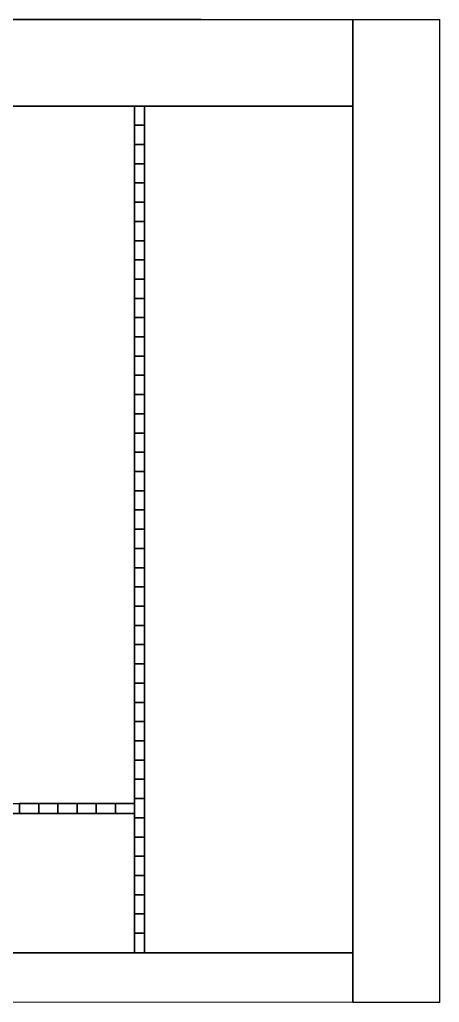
# Model space of a CAD drawing. Extents: x -240 to 260, y -495 to 0.
# Drawn here: x 48.6 to 260, y -495 to 0 of the extents above; entities that cross this region are included whole.
import ezdxf

# ---------------------------------------------------------------- set-up
doc = ezdxf.new("R2010")
doc.units = 0
doc.layers.add('BRANCO', color=7, linetype='CONTINUOUS')

msp = doc.modelspace()

# ---------------------------------------------------------------- linework, layer by layer
at = {"layer": 'BRANCO'}
for p, q in [((140, 0), (-140, 0)), ((-140, 0), (140, 0)), ((216.5, -495), (216.5, 0)), ((216.5, 0), (260, 0)), ((260, 0), (260, -495)), ((-86.5, -394.89, -73.99), (106.5, -394.89, -73.99)), ((-86.5, -399.89, -73.99), (106.5, -399.89, -73.99)), ((260, -495), (216.5, -495))]:
    msp.add_line(p, q, dxfattribs=at)
for points in [[(-196.5, -43.5), (-196.5, 0), (216.5, 0), (216.5, -43.5)], [(216.5, -495), (216.5, 0), (260, 0), (260, -495)], [(260, -495), (216.5, -495), (216.5, 0), (260, 0)], [(-196.5, -43.5), (-196.5, -43.5, -74), (216.5, -43.5, -74), (216.5, -43.5)], [(-196.5, -43.5, -74), (-196.5, -470, -74), (216.5, -470, -74), (216.5, -43.5, -74)], [(106.5, -43.5, -24), (106.5, -53.19, -21.84), (106.5, -53.19, -74), (106.5, -43.5, -74)], [(111.5, -43.5, -24), (106.5, -43.5, -24), (106.5, -43.5, -74), (111.5, -43.5, -74)], [(111.5, -43.5, -24), (106.5, -43.5, -24), (106.5, -53.19, -21.84), (111.5, -53.19, -21.84)], [(106.5, -470, -74), (111.5, -470, -74), (111.5, -43.5, -74), (106.5, -43.5, -74)], [(111.5, -43.5, -24), (111.5, -53.19, -21.84), (111.5, -53.19, -74), (111.5, -43.5, -74)], [(216.5, -470), (216.5, -470, -74), (216.5, -43.5, -74), (216.5, -43.5)], [(106.5, -53.19, -21.84), (106.5, -62.88, -19.79), (106.5, -62.88, -74), (106.5, -53.19, -74)], [(111.5, -53.19, -21.84), (106.5, -53.19, -21.84), (106.5, -62.88, -19.79), (111.5, -62.88, -19.79)], [(111.5, -53.19, -21.84), (111.5, -62.88, -19.79), (111.5, -62.88, -74), (111.5, -53.19, -74)], [(106.5, -62.88, -19.79), (106.5, -72.57, -17.84), (106.5, -72.57, -74), (106.5, -62.88, -74)], [(111.5, -62.88, -19.79), (106.5, -62.88, -19.79), (106.5, -72.57, -17.84), (111.5, -72.57, -17.84)], [(111.5, -62.88, -19.79), (111.5, -72.57, -17.84), (111.5, -72.57, -74), (111.5, -62.88, -74)], [(106.5, -72.57, -17.84), (106.5, -82.26, -16), (106.5, -82.26, -74), (106.5, -72.57, -74)], [(111.5, -72.57, -17.84), (106.5, -72.57, -17.84), (106.5, -82.26, -16), (111.5, -82.26, -16)], [(111.5, -72.57, -17.84), (111.5, -82.26, -16), (111.5, -82.26, -74), (111.5, -72.57, -74)], [(106.5, -82.26, -16), (106.5, -91.95, -14.26), (106.5, -91.95, -74), (106.5, -82.26, -74)], [(111.5, -82.26, -16), (106.5, -82.26, -16), (106.5, -91.95, -14.26), (111.5, -91.95, -14.26)], [(111.5, -82.26, -16), (111.5, -91.95, -14.26), (111.5, -91.95, -74), (111.5, -82.26, -74)], [(106.5, -91.95, -14.26), (106.5, -101.64, -12.62), (106.5, -101.64, -74), (106.5, -91.95, -74)], [(111.5, -91.95, -14.26), (106.5, -91.95, -14.26), (106.5, -101.64, -12.62), (111.5, -101.64, -12.62)], [(111.5, -91.95, -14.26), (111.5, -101.64, -12.62), (111.5, -101.64, -74), (111.5, -91.95, -74)], [(106.5, -101.64, -12.62), (106.5, -111.33, -11.08), (106.5, -111.33, -74), (106.5, -101.64, -74)], [(111.5, -101.64, -12.62), (106.5, -101.64, -12.62), (106.5, -111.33, -11.08), (111.5, -111.33, -11.08)], [(111.5, -101.64, -12.62), (111.5, -111.33, -11.08), (111.5, -111.33, -74), (111.5, -101.64, -74)], [(106.5, -111.33, -11.08), (106.5, -121.02, -9.65), (106.5, -121.02, -74), (106.5, -111.33, -74)], [(111.5, -111.33, -11.08), (106.5, -111.33, -11.08), (106.5, -121.02, -9.65), (111.5, -121.02, -9.65)], [(111.5, -111.33, -11.08), (111.5, -121.02, -9.65), (111.5, -121.02, -74), (111.5, -111.33, -74)], [(106.5, -121.02, -9.65), (106.5, -130.71, -8.31), (106.5, -130.71, -74), (106.5, -121.02, -74)], [(111.5, -121.02, -9.65), (106.5, -121.02, -9.65), (106.5, -130.71, -8.31), (111.5, -130.71, -8.31)], [(111.5, -121.02, -9.65), (111.5, -130.71, -8.31), (111.5, -130.71, -74), (111.5, -121.02, -74)], [(106.5, -130.71, -8.21), (106.5, -140.4, -7.08), (106.5, -140.4, -74), (106.5, -130.71, -74)], [(111.5, -130.71, -8.21), (106.5, -130.71, -8.21), (106.5, -140.4, -7.08), (111.5, -140.4, -7.08)], [(111.5, -130.71, -8.21), (111.5, -140.4, -7.08), (111.5, -140.4, -74), (111.5, -130.71, -74)], [(106.5, -140.4, -7.08), (106.5, -150.09, -5.94), (106.5, -150.09, -74), (106.5, -140.4, -74)], [(111.5, -140.4, -7.08), (106.5, -140.4, -7.08), (106.5, -150.09, -5.94), (111.5, -150.09, -5.94)], [(111.5, -140.4, -7.08), (111.5, -150.09, -5.94), (111.5, -150.09, -74), (111.5, -140.4, -74)], [(106.5, -150.09, -5.94), (106.5, -159.78, -4.91), (106.5, -159.78, -74), (106.5, -150.09, -74)], [(111.5, -150.09, -5.94), (106.5, -150.09, -5.94), (106.5, -159.78, -4.91), (111.5, -159.78, -4.91)], [(111.5, -150.09, -5.94), (111.5, -159.78, -4.91), (111.5, -159.78, -74), (111.5, -150.09, -74)], [(106.5, -159.78, -4.91), (106.5, -169.47, -3.98), (106.5, -169.47, -74), (106.5, -159.78, -74)], [(111.5, -159.78, -4.91), (106.5, -159.78, -4.91), (106.5, -169.47, -3.98), (111.5, -169.47, -3.98)], [(111.5, -159.78, -4.91), (111.5, -169.47, -3.98), (111.5, -169.47, -74), (111.5, -159.78, -74)], [(106.5, -169.47, -3.98), (106.5, -179.16, -3.14), (106.5, -179.16, -74), (106.5, -169.47, -74)], [(111.5, -169.47, -3.98), (106.5, -169.47, -3.98), (106.5, -179.16, -3.14), (111.5, -179.16, -3.14)], [(111.5, -169.47, -3.98), (111.5, -179.16, -3.14), (111.5, -179.16, -74), (111.5, -169.47, -74)], [(106.5, -179.16, -3.14), (106.5, -188.85, -2.4), (106.5, -188.85, -74), (106.5, -179.16, -74)], [(111.5, -179.16, -3.14), (106.5, -179.16, -3.14), (106.5, -188.85, -2.4), (111.5, -188.85, -2.4)], [(111.5, -179.16, -3.14), (111.5, -188.85, -2.4), (111.5, -188.85, -74), (111.5, -179.16, -74)], [(106.5, -188.85, -2.4), (106.5, -198.54, -1.76), (106.5, -198.54, -74), (106.5, -188.85, -74)], [(111.5, -188.85, -2.4), (106.5, -188.85, -2.4), (106.5, -198.54, -1.76), (111.5, -198.54, -1.76)], [(111.5, -188.85, -2.4), (111.5, -198.54, -1.76), (111.5, -198.54, -74), (111.5, -188.85, -74)], [(106.5, -198.54, -1.76), (106.5, -208.23, -1.22), (106.5, -208.23, -74), (106.5, -198.54, -74)], [(111.5, -198.54, -1.76), (106.5, -198.54, -1.76), (106.5, -208.23, -1.22), (111.5, -208.23, -1.22)], [(111.5, -198.54, -1.76), (111.5, -208.23, -1.22), (111.5, -208.23, -74), (111.5, -198.54, -74)], [(106.5, -208.23, -1.22), (106.5, -217.92, -0.78), (106.5, -217.92, -74), (106.5, -208.23, -74)], [(111.5, -208.23, -1.22), (106.5, -208.23, -1.22), (106.5, -217.92, -0.78), (111.5, -217.92, -0.78)], [(111.5, -208.23, -1.22), (111.5, -217.92, -0.78), (111.5, -217.92, -74), (111.5, -208.23, -74)], [(106.5, -217.92, -0.78), (106.5, -227.61, -0.34), (106.5, -227.61, -74), (106.5, -217.92, -74)], [(111.5, -217.92, -0.78), (106.5, -217.92, -0.78), (106.5, -227.61, -0.34), (111.5, -227.61, -0.34)], [(111.5, -217.92, -0.78), (111.5, -227.61, -0.34), (111.5, -227.61, -74), (111.5, -217.92, -74)], [(106.5, -227.61, -0.34), (106.5, -237.3, -0.19), (106.5, -237.3, -74), (106.5, -227.61, -74)], [(111.5, -227.61, -0.34), (106.5, -227.61, -0.34), (106.5, -237.3, -0.19), (111.5, -237.3, -0.19)], [(111.5, -227.61, -0.34), (111.5, -237.3, -0.19), (111.5, -237.3, -74), (111.5, -227.61, -74)], [(106.5, -237.3, -0.19), (106.5, -246.99, -0.05), (106.5, -246.99, -74), (106.5, -237.3, -74)], [(111.5, -237.3, -0.19), (106.5, -237.3, -0.19), (106.5, -246.99, -0.05), (111.5, -246.99, -0.05)], [(111.5, -237.3, -0.19), (111.5, -246.99, -0.05), (111.5, -246.99, -74), (111.5, -237.3, -74)], [(106.5, -246.99, -0.05), (106.5, -256.68, -0.05), (106.5, -256.68, -74), (106.5, -246.99, -74)], [(111.5, -246.99, -0.05), (106.5, -246.99, -0.05), (106.5, -256.68, -0.05), (111.5, -256.68, 0)], [(111.5, -246.99, -0.05), (111.5, -256.68, -0.05), (111.5, -256.68, -74), (111.5, -246.99, -74)], [(106.5, -256.68, 0), (106.5, -266.37, -0.05), (106.5, -266.37, -74), (106.5, -256.68, -74)], [(111.5, -256.68, 0), (106.5, -256.68, -0.05), (106.5, -266.37, -0.05), (111.5, -266.37, -0.05)], [(111.5, -256.68, 0), (111.5, -266.37, -0.05), (111.5, -266.37, -74), (111.5, -256.68, -74)], [(106.5, -266.37, -0.05), (106.5, -276.06, -0.19), (106.5, -276.06, -74), (106.5, -266.37, -74)], [(111.5, -266.37, -0.05), (106.5, -266.37, -0.05), (106.5, -276.06, -0.19), (111.5, -276.06, -0.19)], [(111.5, -266.37, -0.05), (111.5, -276.06, -0.19), (111.5, -276.06, -74), (111.5, -266.37, -74)], [(106.5, -276.06, -0.19), (106.5, -285.75, -0.44), (106.5, -285.75, -74), (106.5, -276.06, -74)], [(111.5, -276.06, -0.19), (106.5, -276.06, -0.19), (106.5, -285.75, -0.44), (111.5, -285.75, -0.44)], [(111.5, -276.06, -0.19), (111.5, -285.75, -0.44), (111.5, -285.75, -74), (111.5, -276.06, -74)], [(106.5, -285.75, -0.44), (106.5, -295.44, -0.78), (106.5, -295.44, -74), (106.5, -285.75, -74)], [(111.5, -285.75, -0.44), (106.5, -285.75, -0.44), (106.5, -295.44, -0.78), (111.5, -295.44, -0.78)], [(111.5, -285.75, -0.44), (111.5, -295.44, -0.78), (111.5, -295.44, -74), (111.5, -285.75, -74)], [(106.5, -295.44, -0.78), (106.5, -305.13, -1.22), (106.5, -305.13, -74), (106.5, -295.44, -74)], [(111.5, -295.44, -0.78), (106.5, -295.44, -0.78), (106.5, -305.13, -1.22), (111.5, -305.13, -1.22)], [(111.5, -295.44, -0.78), (111.5, -305.13, -1.22), (111.5, -305.13, -74), (111.5, -295.44, -74)], [(106.5, -305.13, -1.22), (106.5, -314.82, -1.76), (106.5, -314.82, -74), (106.5, -305.13, -74)], [(111.5, -305.13, -1.22), (106.5, -305.13, -1.22), (106.5, -314.82, -1.76), (111.5, -314.82, -1.76)], [(111.5, -305.13, -1.22), (111.5, -314.82, -1.76), (111.5, -314.82, -74), (111.5, -305.13, -74)], [(106.5, -314.82, -1.76), (106.5, -324.51, -2.39), (106.5, -324.51, -74), (106.5, -314.82, -74)], [(111.5, -314.82, -1.76), (106.5, -314.82, -1.76), (106.5, -324.51, -2.39), (111.5, -324.51, -2.39)], [(111.5, -314.82, -1.76), (111.5, -324.51, -2.39), (111.5, -324.51, -74), (111.5, -314.82, -74)], [(106.5, -324.51, -2.39), (106.5, -334.2, -3.13), (106.5, -334.2, -74), (106.5, -324.51, -74)], [(111.5, -324.51, -2.39), (106.5, -324.51, -2.39), (106.5, -334.2, -3.13), (111.5, -334.2, -3.13)], [(111.5, -324.51, -2.39), (111.5, -334.2, -3.13), (111.5, -334.2, -74), (111.5, -324.51, -74)], [(106.5, -334.2, -3.13), (106.5, -343.89, -3.96), (106.5, -343.89, -74), (106.5, -334.2, -74)], [(111.5, -334.2, -3.13), (106.5, -334.2, -3.13), (106.5, -343.89, -3.96), (111.5, -343.89, -3.96)], [(111.5, -334.2, -3.13), (111.5, -343.89, -3.96), (111.5, -343.89, -74), (111.5, -334.2, -74)], [(106.5, -343.89, -3.96), (106.5, -353.58, -4.9), (106.5, -353.58, -74), (106.5, -343.89, -74)], [(111.5, -343.89, -3.96), (106.5, -343.89, -3.96), (106.5, -353.58, -4.9), (111.5, -353.58, -4.9)], [(111.5, -343.89, -3.96), (111.5, -353.58, -4.9), (111.5, -353.58, -74), (111.5, -343.89, -74)], [(106.5, -353.58, -4.9), (106.5, -363.27, -5.93), (106.5, -363.27, -74), (106.5, -353.58, -74)], [(111.5, -353.58, -4.9), (106.5, -353.58, -4.9), (106.5, -363.27, -5.93), (111.5, -363.27, -5.93)], [(111.5, -353.58, -4.9), (111.5, -363.27, -5.93), (111.5, -363.27, -74), (111.5, -353.58, -74)], [(106.5, -363.27, -5.93), (106.5, -372.96, -7.06), (106.5, -372.96, -74), (106.5, -363.27, -74)], [(111.5, -363.27, -5.93), (106.5, -363.27, -5.93), (106.5, -372.96, -7.06), (111.5, -372.96, -7.06)], [(111.5, -363.27, -5.93), (111.5, -372.96, -7.06), (111.5, -372.96, -74), (111.5, -363.27, -74)], [(106.5, -372.96, -7.06), (106.5, -382.65, -8.29), (106.5, -382.65, -74), (106.5, -372.96, -74)], [(111.5, -372.96, -7.06), (106.5, -372.96, -7.06), (106.5, -382.65, -8.29), (111.5, -382.65, -8.29)], [(111.5, -372.96, -7.06), (111.5, -382.65, -8.29), (111.5, -382.65, -74), (111.5, -372.96, -74)], [(106.5, -382.65, -8.29), (106.5, -392.34, -9.63), (106.5, -392.34, -74), (106.5, -382.65, -74)], [(111.5, -382.65, -8.29), (106.5, -382.65, -8.29), (106.5, -392.34, -9.63), (111.5, -392.34, -9.63)], [(111.5, -382.65, -8.29), (111.5, -392.34, -9.63), (111.5, -392.34, -74), (111.5, -382.65, -74)], [(48.6, -399.89, -3.47), (38.95, -399.89, -1.87), (38.95, -394.89, -1.87), (48.6, -394.89, -3.47)], [(58.25, -399.89, -5.55), (48.6, -399.89, -3.47), (48.6, -394.89, -3.47), (58.25, -394.89, -5.55)], [(58.25, -394.89, -5.55), (48.6, -394.89, -3.47), (48.6, -394.89, -73.99), (58.25, -394.89, -73.99)], [(67.9, -399.89, -8.13), (58.25, -399.89, -5.55), (58.25, -394.89, -5.55), (67.9, -394.89, -8.13)], [(67.9, -394.89, -8.13), (58.25, -394.89, -5.55), (58.25, -394.89, -73.99), (67.9, -394.89, -73.99)], [(77.55, -399.89, -11.21), (67.9, -399.89, -8.13), (67.9, -394.89, -8.13), (77.55, -394.89, -11.21)], [(77.55, -394.89, -11.21), (67.9, -394.89, -8.13), (67.9, -394.89, -73.99), (77.55, -394.89, -73.99)], [(87.2, -399.89, -14.83), (77.55, -399.89, -11.21), (77.55, -394.89, -11.21), (87.2, -394.89, -14.83)], [(87.2, -394.89, -14.83), (77.55, -394.89, -11.21), (77.55, -394.89, -73.99), (87.2, -394.89, -73.99)], [(96.85, -399.89, -19.03), (87.2, -399.89, -14.83), (87.2, -394.89, -14.83), (96.85, -394.89, -19.03)], [(96.85, -394.89, -19.03), (87.2, -394.89, -14.83), (87.2, -394.89, -73.99), (96.85, -394.89, -73.99)], [(106.5, -399.89, -23.82), (96.85, -399.89, -19.03), (96.85, -394.89, -19.03), (106.5, -394.89, -23.82)], [(106.5, -394.89, -23.82), (96.85, -394.89, -19.03), (96.85, -394.89, -73.99), (106.5, -394.89, -73.99)], [(106.5, -392.34, -9.63), (106.5, -402.03, -11.06), (106.48, -402.03, -74), (106.5, -392.34, -74)], [(111.5, -392.34, -9.63), (106.5, -392.34, -9.63), (106.5, -402.03, -11.06), (111.5, -402.03, -11.06)], [(106.5, -394.89, -23.82), (106.5, -394.89, -73.99), (106.5, -399.89, -73.99), (106.5, -399.89, -23.82)], [(111.5, -392.34, -9.63), (111.5, -402.03, -11.06), (111.48, -402.03, -74), (111.5, -392.34, -74)], [(58.25, -399.89, -5.55), (48.6, -399.89, -3.47), (48.6, -399.89, -73.99), (58.25, -399.89, -73.99)], [(67.9, -399.89, -8.13), (58.25, -399.89, -5.55), (58.25, -399.89, -73.99), (67.9, -399.89, -73.99)], [(77.55, -399.89, -11.21), (67.9, -399.89, -8.13), (67.9, -399.89, -73.99), (77.55, -399.89, -73.99)], [(87.2, -399.89, -14.83), (77.55, -399.89, -11.21), (77.55, -399.89, -73.99), (87.2, -399.89, -73.99)], [(96.85, -399.89, -19.03), (87.2, -399.89, -14.83), (87.2, -399.89, -73.99), (96.85, -399.89, -73.99)], [(106.5, -399.89, -23.82), (96.85, -399.89, -19.03), (96.85, -399.89, -73.99), (106.5, -399.89, -73.99)], [(106.5, -402.03, -11.06), (106.5, -411.72, -12.6), (106.5, -411.72, -74), (106.5, -402.03, -74)], [(111.5, -402.03, -11.06), (106.5, -402.03, -11.06), (106.5, -411.72, -12.6), (111.5, -411.72, -12.6)], [(111.5, -402.03, -11.06), (111.5, -411.72, -12.6), (111.5, -411.72, -74), (111.5, -402.03, -74)], [(106.5, -411.72, -12.6), (106.5, -421.41, -14.23), (106.5, -421.41, -74), (106.5, -411.72, -74)], [(111.5, -411.72, -12.6), (106.5, -411.72, -12.6), (106.5, -421.41, -14.23), (111.5, -421.41, -14.23)], [(111.5, -411.72, -12.6), (111.5, -421.41, -14.23), (111.5, -421.41, -74), (111.5, -411.72, -74)], [(106.5, -421.41, -14.23), (106.5, -431.1, -15.97), (106.5, -431.1, -74), (106.5, -421.41, -74)], [(111.5, -421.41, -14.23), (106.5, -421.41, -14.23), (106.5, -431.1, -15.97), (111.5, -431.1, -15.97)], [(111.5, -421.41, -14.23), (111.5, -431.1, -15.97), (111.5, -431.1, -74), (111.5, -421.41, -74)], [(106.5, -431.1, -15.97), (106.5, -440.79, -17.81), (106.5, -440.79, -74), (106.5, -431.1, -74)], [(111.5, -431.1, -15.97), (106.5, -431.1, -15.97), (106.5, -440.79, -17.81), (111.5, -440.79, -17.81)], [(111.5, -431.1, -15.97), (111.5, -440.79, -17.81), (111.5, -440.79, -74), (111.5, -431.1, -74)], [(106.5, -440.79, -17.81), (106.5, -450.48, -19.66), (106.5, -450.48, -74), (106.5, -440.79, -74)], [(111.5, -440.79, -17.81), (106.5, -440.79, -17.81), (106.5, -450.48, -19.66), (111.5, -450.48, -19.66)], [(111.5, -440.79, -17.81), (111.5, -450.48, -19.66), (111.5, -450.48, -74), (111.5, -440.79, -74)], [(106.5, -450.48, -19.66), (106.5, -460.17, -21.81), (106.5, -460.17, -74), (106.5, -450.48, -74)], [(111.5, -450.48, -19.66), (106.5, -450.48, -19.66), (106.5, -460.17, -21.81), (111.5, -460.17, -21.81)], [(111.5, -450.48, -19.66), (111.5, -460.17, -21.81), (111.5, -460.17, -74), (111.5, -450.48, -74)], [(106.5, -460.17, -21.81), (106.5, -470, -24), (106.5, -470, -74), (106.5, -460.17, -74)], [(111.5, -460.17, -21.81), (106.5, -460.17, -21.81), (106.5, -470, -24), (111.5, -470, -24)], [(111.5, -460.17, -21.81), (111.5, -470, -24), (111.5, -470, -74), (111.5, -460.17, -74)], [(216.5, -470), (216.5, -495), (-196.5, -494.99), (-196.77, -470)], [(-196.5, -470), (-196.5, -470, -74), (216.5, -470, -74), (216.5, -470)], [(111.5, -470, -24), (106.5, -470, -24), (106.5, -470, -74), (111.5, -470, -74)]]:
    msp.add_3dface(points, dxfattribs=at)

doc.saveas('drawing.dxf')
